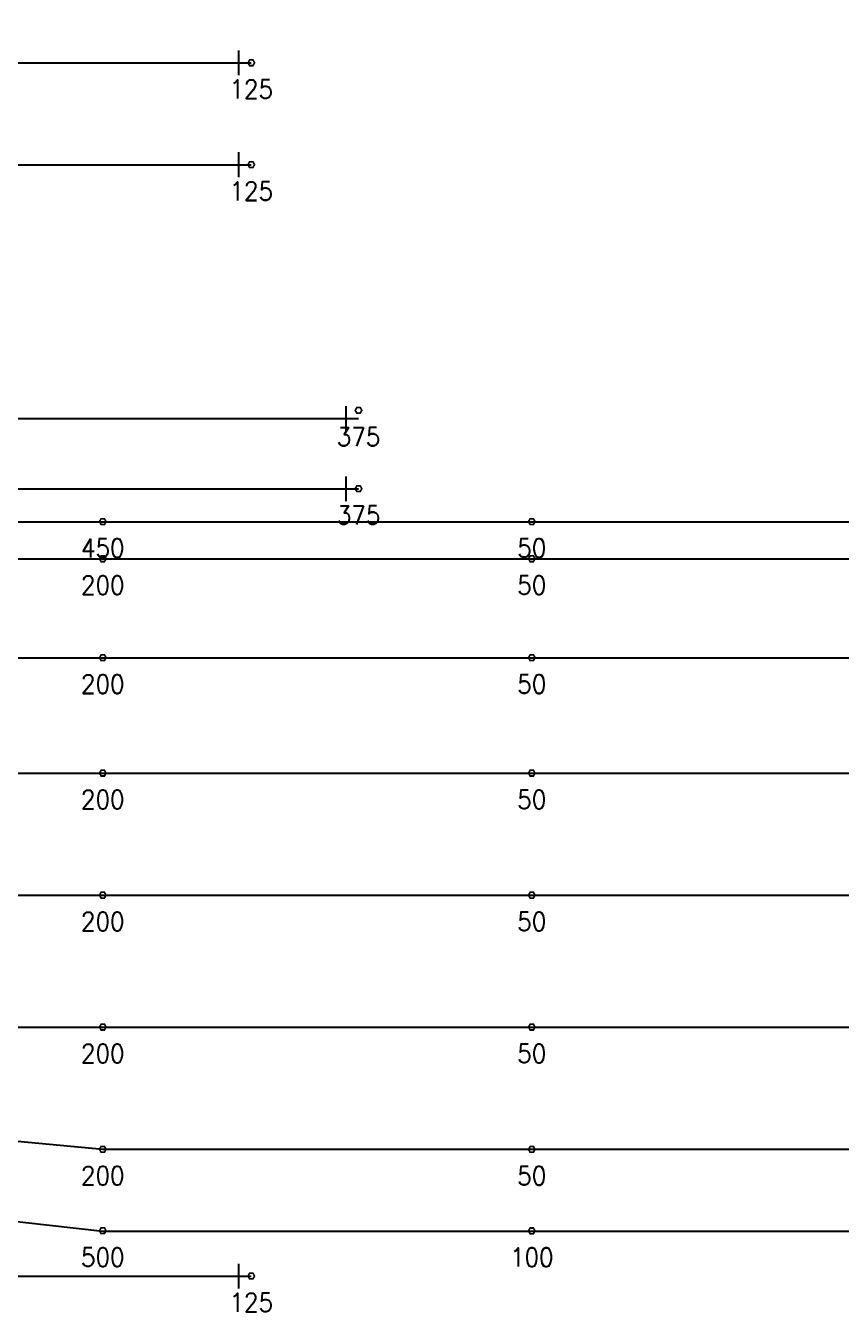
# Model space of a CAD drawing. Header units: millimetres. Extents: x 131629 to 589785, y -24154 to 45581.
# Drawn here: x 391717 to 401601, y 8149 to 23764 of the extents above; entities that cross this region are included whole.
import ezdxf
from ezdxf.enums import TextEntityAlignment as Align

# ---------------------------------------------------------------- set-up
doc = ezdxf.new("R2010")
doc.units = ezdxf.units.MM
doc.layers.get('0').update_dxf_attribs({"lineweight": 20})
doc.layers.get('Defpoints').update_dxf_attribs({"color": 151, "lineweight": 9})
doc.layers.add('ARES_TAG', color=3, linetype='Continuous')
doc.layers.add('NDC_S_TENDON', color=10, linetype='Continuous')
doc.layers.add('Current_plane_Column', color=7, linetype='Continuous', true_color=0x4b00ff)
for name, color, linetype, lineweight in [('NDC_S-TENDON', 6, 'Continuous', 35), ('NDC_S_ANNO', 7, 'Continuous', 20), ('NDC_S_DIM', 1, 'Continuous', 15), ('NDC_S_SYMBOL', 1, 'Continuous', 15)]:
    doc.layers.add(name, color=color, linetype=linetype, lineweight=lineweight)
doc.styles.add('ARES_ROMANS_0.36', font='romans.shx', dxfattribs={"width": 0.36, "bigfont": 'vns.shx'})
doc.styles.add('ARIAL', font='arial.ttf', dxfattribs={"width": 0.7})
doc.styles.get("Standard").update_dxf_attribs({"font": 'arial.ttf'})
doc.dimstyles.new('NDC_dim_150', dxfattribs={"dimscale": 150, "dimtxt": 2.5, "dimasz": 1.5, "dimexe": 1.5, "dimexo": 2.5, "dimgap": 1, "dimtad": 1, "dimdec": 0, "dimzin": 0, "dimdsep": 46, "dimtxsty": 'ARIAL', "dimblk": 'DIMMARK', "dimcen": 0.09, "dimdle": 1.2, "dimclrd": 1, "dimclre": 1, "dimclrt": 3, "dimadec": 0, "dimazin": 0, "dimtfac": 1, "dimtdec": 0, "dimtix": 1, "dimtofl": 0, "dimtmove": 0, "dimatfit": 3, "dimfxl": 4, "dimfxlon": 1, "dimtolj": 1, "dimtzin": 0, "dimarcsym": 0})

# ---------------------------------------------------------------- blocks, each defined once
blk = doc.blocks.new('*U625')
at = {"layer": 'NDC_S_SYMBOL', "color": 3}
blk.add_line((-10269, 0), (-7588, 0), dxfattribs=at)
blk.add_circle((-10719, 0), 450, dxfattribs=at)
at = {"layer": 'NDC_S_TENDON'}
for p, q in [((-5409, 0), (-500, 0)), ((-500, 0), (5123, 0)), ((5123, 0), (6471, 0)), ((6471, 0), (7471, 0)), ((7321, -150), (7321, 150))]:
    blk.add_line(p, q, dxfattribs=at)
blk.add_lwpolyline([(-5929, 0), (-6409, 150), (-6409, -150), (-5929, 0), (-5409, 0)], dxfattribs=at)
at = {"layer": 'ARES_TAG', "style": 'ARES_ROMANS_0.36', "width": 0.36}
blk.add_attdef('S3', text='', height=375, dxfattribs=at).set_placement((-10719, 0), align=Align.MIDDLE_CENTER)
blk = doc.blocks.new('*U642')
at = {"layer": 'NDC_S_TENDON'}
for p, q in [((-500, 0), (5123, 0)), ((5123, 0), (56672, 0))]:
    blk.add_line(p, q, dxfattribs=at)
at = {"layer": 'ARES_TAG', "style": 'ARES_ROMANS_0.36', "width": 0.36}
blk.add_attdef('S3', text='', height=375, dxfattribs=at).set_placement((-10456, 0), align=Align.MIDDLE_CENTER)
blk = doc.blocks.new('*U626')
at = {"layer": 'NDC_S_TENDON'}
for p, q in [((-500, 0), (5123, 0)), ((5123, 0), (56672, 0))]:
    blk.add_line(p, q, dxfattribs=at)
at = {"layer": 'ARES_TAG', "style": 'ARES_ROMANS_0.36', "width": 0.36}
blk.add_attdef('S3', text='', height=375, dxfattribs=at).set_placement((-9538, 0), align=Align.MIDDLE_CENTER)
blk = doc.blocks.new('*U633')
at = {"layer": 'NDC_S_SYMBOL', "color": 3}
blk.add_line((-9088, 0), (-7588, 0), dxfattribs=at)
blk.add_circle((-9538, 0), 450, dxfattribs=at)
at = {"layer": 'NDC_S_TENDON'}
for p, q in [((-5408, 0), (-500, 0)), ((-500, 0), (5123, 0)), ((5123, 0), (6642, 0)), ((6642, 0), (7642, 0)), ((7492, -150), (7492, 150))]:
    blk.add_line(p, q, dxfattribs=at)
blk.add_lwpolyline([(-5928, 0), (-6408, 150), (-6408, -150), (-5928, 0), (-5408, 0)], dxfattribs=at)
at = {"layer": 'ARES_TAG', "style": 'ARES_ROMANS_0.36', "width": 0.36}
blk.add_attdef('S3', text='', height=375, dxfattribs=at).set_placement((-9538, 0), align=Align.MIDDLE_CENTER)
blk = doc.blocks.new('*U623')
at = {"layer": 'NDC_S_TENDON'}
for p, q in [((-500, 0), (5123, 0)), ((5123, 0), (56672, 0))]:
    blk.add_line(p, q, dxfattribs=at)
at = {"layer": 'ARES_TAG', "style": 'ARES_ROMANS_0.36', "width": 0.36}
blk.add_attdef('S3', text='', height=375, dxfattribs=at).set_placement((-10719, 0), align=Align.MIDDLE_CENTER)
blk = doc.blocks.new('*U621')
at = {"layer": 'NDC_S_TENDON'}
for p, q in [((-27706, -1264), (-16450, 0)), ((-16450, 0), (25150, 0))]:
    blk.add_line(p, q, dxfattribs=at)
at = {"layer": 'ARES_TAG', "style": 'ARES_ROMANS_0.36', "width": 0.36}
blk.add_attdef('S3', text='', height=375, rotation=6.4084, dxfattribs=at).set_placement((-31810, -1725), align=Align.MIDDLE_CENTER)
blk = doc.blocks.new('*U622')
at = {"layer": 'NDC_S_TENDON'}
for p, q in [((-27725, -1079), (-16450, 0)), ((-16450, 0), (25150, 0))]:
    blk.add_line(p, q, dxfattribs=at)
at = {"layer": 'ARES_TAG', "style": 'ARES_ROMANS_0.36', "width": 0.36}
blk.add_attdef('S3', text='', height=375, rotation=5.4684, dxfattribs=at).set_placement((-31836, -1473), align=Align.MIDDLE_CENTER)
blk = doc.blocks.new('*U640')
at = {"layer": 'NDC_S_SYMBOL', "color": 3}
blk.add_line((-9088, 0), (-7588, 0), dxfattribs=at)
blk.add_circle((-9538, 0), 450, dxfattribs=at)
at = {"layer": 'NDC_S_TENDON'}
for p, q in [((-5409, 0), (-500, 0)), ((-500, 0), (5123, 0)), ((5123, 0), (7942, 0)), ((7942, 0), (8942, 0)), ((8792, -150), (8792, 150))]:
    blk.add_line(p, q, dxfattribs=at)
blk.add_lwpolyline([(-5929, 0), (-6409, 150), (-6409, -150), (-5929, 0), (-5409, 0)], dxfattribs=at)
at = {"layer": 'ARES_TAG', "style": 'ARES_ROMANS_0.36', "width": 0.36}
blk.add_attdef('S3', text='', height=375, dxfattribs=at).set_placement((-9538, 0), align=Align.MIDDLE_CENTER)
blk = doc.blocks.new('TDX')
at = {"layer": 'NDC_S-TENDON', "linetype": 'Continuous'}
for points, elevation in [([(11890, 13815, 20, 20, 0), (11870, 13850, 20, 20, 0), (11830, 13850, 20, 20, 0), (11810, 13815, 20, 20, 0), (11830, 13780, 20, 20, 0), (11870, 13780, 20, 20, 0)], 2875), ([(11890, 13815, 20, 20, 0), (11870, 13850, 20, 20, 0), (11830, 13850, 20, 20, 0), (11810, 13815, 20, 20, 0), (11830, 13780, 20, 20, 0), (11870, 13780, 20, 20, 0)], 2875), ([(11890, 13814, 20, 20, 0), (11870, 13849, 20, 20, 0), (11830, 13849, 20, 20, 0), (11810, 13814, 20, 20, 0), (11830, 13779, 20, 20, 0), (11870, 13779, 20, 20, 0)], 2300), ([(11890, 13814, 20, 20, 0), (11870, 13849, 20, 20, 0), (11830, 13849, 20, 20, 0), (11810, 13814, 20, 20, 0), (11830, 13779, 20, 20, 0), (11870, 13779, 20, 20, 0)], 2300), ([(11890, 12580, 20, 20, 0), (11870, 12615, 20, 20, 0), (11830, 12615, 20, 20, 0), (11810, 12580, 20, 20, 0), (11830, 12545, 20, 20, 0), (11870, 12545, 20, 20, 0)], 2875), ([(11890, 12580, 20, 20, 0), (11870, 12615, 20, 20, 0), (11830, 12615, 20, 20, 0), (11810, 12580, 20, 20, 0), (11830, 12545, 20, 20, 0), (11870, 12545, 20, 20, 0)], 2875), ([(11890, 12579, 20, 20, 0), (11870, 12614, 20, 20, 0), (11830, 12614, 20, 20, 0), (11810, 12579, 20, 20, 0), (11830, 12544, 20, 20, 0), (11870, 12544, 20, 20, 0)], 2300), ([(11890, 12579, 20, 20, 0), (11870, 12614, 20, 20, 0), (11830, 12614, 20, 20, 0), (11810, 12579, 20, 20, 0), (11830, 12544, 20, 20, 0), (11870, 12544, 20, 20, 0)], 2300), ([(13190, 9600, 20, 20, 0), (13170, 9635, 20, 20, 0), (13130, 9635, 20, 20, 0), (13110, 9600, 20, 20, 0), (13130, 9565, 20, 20, 0), (13170, 9565, 20, 20, 0)], 2875), ([(13190, 9600, 20, 20, 0), (13170, 9635, 20, 20, 0), (13130, 9635, 20, 20, 0), (13110, 9600, 20, 20, 0), (13130, 9565, 20, 20, 0), (13170, 9565, 20, 20, 0)], 2875), ([(13190, 9599, 20, 20, 0), (13170, 9634, 20, 20, 0), (13130, 9634, 20, 20, 0), (13110, 9599, 20, 20, 0), (13130, 9564, 20, 20, 0), (13170, 9564, 20, 20, 0)], 2300), ([(13190, 9599, 20, 20, 0), (13170, 9634, 20, 20, 0), (13130, 9634, 20, 20, 0), (13110, 9599, 20, 20, 0), (13130, 9564, 20, 20, 0), (13170, 9564, 20, 20, 0)], 2300), ([(13190, 8650, 20, 20, 0), (13170, 8685, 20, 20, 0), (13130, 8685, 20, 20, 0), (13110, 8650, 20, 20, 0), (13130, 8615, 20, 20, 0), (13170, 8615, 20, 20, 0)], 2875), ([(13190, 8650, 20, 20, 0), (13170, 8685, 20, 20, 0), (13130, 8685, 20, 20, 0), (13110, 8650, 20, 20, 0), (13130, 8615, 20, 20, 0), (13170, 8615, 20, 20, 0)], 2875), ([(13190, 8649, 20, 20, 0), (13170, 8684, 20, 20, 0), (13130, 8684, 20, 20, 0), (13110, 8649, 20, 20, 0), (13130, 8614, 20, 20, 0), (13170, 8614, 20, 20, 0)], 2300), ([(13190, 8649, 20, 20, 0), (13170, 8684, 20, 20, 0), (13130, 8684, 20, 20, 0), (13110, 8649, 20, 20, 0), (13130, 8614, 20, 20, 0), (13170, 8614, 20, 20, 0)], 2300), ([(10090, 8250, 20, 20, 0), (10070, 8285, 20, 20, 0), (10030, 8285, 20, 20, 0), (10010, 8250, 20, 20, 0), (10030, 8215, 20, 20, 0), (10070, 8215, 20, 20, 0)], 2950), ([(10090, 8250, 20, 20, 0), (10070, 8285, 20, 20, 0), (10030, 8285, 20, 20, 0), (10010, 8250, 20, 20, 0), (10030, 8215, 20, 20, 0), (10070, 8215, 20, 20, 0)], 2950), ([(10090, 8250, 20, 20, 0), (10070, 8285, 20, 20, 0), (10030, 8285, 20, 20, 0), (10010, 8250, 20, 20, 0), (10030, 8215, 20, 20, 0), (10070, 8215, 20, 20, 0)], 2950), ([(10090, 8250, 20, 20, 0), (10070, 8285, 20, 20, 0), (10030, 8285, 20, 20, 0), (10010, 8250, 20, 20, 0), (10030, 8215, 20, 20, 0), (10070, 8215, 20, 20, 0)], 2950), ([(10090, 8249, 20, 20, 0), (10070, 8284, 20, 20, 0), (10030, 8284, 20, 20, 0), (10010, 8249, 20, 20, 0), (10030, 8214, 20, 20, 0), (10070, 8214, 20, 20, 0)], 2375), ([(10090, 8249, 20, 20, 0), (10070, 8284, 20, 20, 0), (10030, 8284, 20, 20, 0), (10010, 8249, 20, 20, 0), (10030, 8214, 20, 20, 0), (10070, 8214, 20, 20, 0)], 2375), ([(10090, 8249, 20, 20, 0), (10070, 8284, 20, 20, 0), (10030, 8284, 20, 20, 0), (10010, 8249, 20, 20, 0), (10030, 8214, 20, 20, 0), (10070, 8214, 20, 20, 0)], 2375), ([(10090, 8249, 20, 20, 0), (10070, 8284, 20, 20, 0), (10030, 8284, 20, 20, 0), (10010, 8249, 20, 20, 0), (10030, 8214, 20, 20, 0), (10070, 8214, 20, 20, 0)], 2375), ([(15290, 8250, 20, 20, 0), (15270, 8285, 20, 20, 0), (15230, 8285, 20, 20, 0), (15210, 8250, 20, 20, 0), (15230, 8215, 20, 20, 0), (15270, 8215, 20, 20, 0)], 2550), ([(15290, 8250, 20, 20, 0), (15270, 8285, 20, 20, 0), (15230, 8285, 20, 20, 0), (15210, 8250, 20, 20, 0), (15230, 8215, 20, 20, 0), (15270, 8215, 20, 20, 0)], 2550), ([(15290, 8249, 20, 20, 0), (15270, 8284, 20, 20, 0), (15230, 8284, 20, 20, 0), (15210, 8249, 20, 20, 0), (15230, 8214, 20, 20, 0), (15270, 8214, 20, 20, 0)], 1975), ([(15290, 8249, 20, 20, 0), (15270, 8284, 20, 20, 0), (15230, 8284, 20, 20, 0), (15210, 8249, 20, 20, 0), (15230, 8214, 20, 20, 0), (15270, 8214, 20, 20, 0)], 1975), ([(10090, 7800, 20, 20, 0), (10070, 7834, 20, 20, 0), (10030, 7834, 20, 20, 0), (10010, 7800, 20, 20, 0), (10030, 7765, 20, 20, 0), (10070, 7765, 20, 20, 0)], 2950), ([(10090, 7800, 20, 20, 0), (10070, 7834, 20, 20, 0), (10030, 7834, 20, 20, 0), (10010, 7800, 20, 20, 0), (10030, 7765, 20, 20, 0), (10070, 7765, 20, 20, 0)], 2950), ([(10090, 7800, 20, 20, 0), (10070, 7834, 20, 20, 0), (10030, 7834, 20, 20, 0), (10010, 7800, 20, 20, 0), (10030, 7765, 20, 20, 0), (10070, 7765, 20, 20, 0)], 2950), ([(10090, 7800, 20, 20, 0), (10070, 7834, 20, 20, 0), (10030, 7834, 20, 20, 0), (10010, 7800, 20, 20, 0), (10030, 7765, 20, 20, 0), (10070, 7765, 20, 20, 0)], 2950), ([(10090, 7799, 20, 20, 0), (10070, 7833, 20, 20, 0), (10030, 7833, 20, 20, 0), (10010, 7799, 20, 20, 0), (10030, 7764, 20, 20, 0), (10070, 7764, 20, 20, 0)], 2375), ([(10090, 7799, 20, 20, 0), (10070, 7833, 20, 20, 0), (10030, 7833, 20, 20, 0), (10010, 7799, 20, 20, 0), (10030, 7764, 20, 20, 0), (10070, 7764, 20, 20, 0)], 2375), ([(10090, 7799, 20, 20, 0), (10070, 7833, 20, 20, 0), (10030, 7833, 20, 20, 0), (10010, 7799, 20, 20, 0), (10030, 7764, 20, 20, 0), (10070, 7764, 20, 20, 0)], 2375), ([(10090, 7799, 20, 20, 0), (10070, 7833, 20, 20, 0), (10030, 7833, 20, 20, 0), (10010, 7799, 20, 20, 0), (10030, 7764, 20, 20, 0), (10070, 7764, 20, 20, 0)], 2375), ([(15290, 7800, 20, 20, 0), (15270, 7834, 20, 20, 0), (15230, 7834, 20, 20, 0), (15210, 7800, 20, 20, 0), (15230, 7765, 20, 20, 0), (15270, 7765, 20, 20, 0)], 2800), ([(15290, 7800, 20, 20, 0), (15270, 7834, 20, 20, 0), (15230, 7834, 20, 20, 0), (15210, 7800, 20, 20, 0), (15230, 7765, 20, 20, 0), (15270, 7765, 20, 20, 0)], 2800), ([(15290, 7799, 20, 20, 0), (15270, 7833, 20, 20, 0), (15230, 7833, 20, 20, 0), (15210, 7799, 20, 20, 0), (15230, 7764, 20, 20, 0), (15270, 7764, 20, 20, 0)], 2225), ([(15290, 7799, 20, 20, 0), (15270, 7833, 20, 20, 0), (15230, 7833, 20, 20, 0), (15210, 7799, 20, 20, 0), (15230, 7764, 20, 20, 0), (15270, 7764, 20, 20, 0)], 2225), ([(10090, 6600, 20, 20, 0), (10070, 6635, 20, 20, 0), (10030, 6635, 20, 20, 0), (10010, 6600, 20, 20, 0), (10030, 6565, 20, 20, 0), (10070, 6565, 20, 20, 0)], 2950), ([(10090, 6600, 20, 20, 0), (10070, 6635, 20, 20, 0), (10030, 6635, 20, 20, 0), (10010, 6600, 20, 20, 0), (10030, 6565, 20, 20, 0), (10070, 6565, 20, 20, 0)], 2950), ([(10090, 6600, 20, 20, 0), (10070, 6635, 20, 20, 0), (10030, 6635, 20, 20, 0), (10010, 6600, 20, 20, 0), (10030, 6565, 20, 20, 0), (10070, 6565, 20, 20, 0)], 2950), ([(10090, 6600, 20, 20, 0), (10070, 6635, 20, 20, 0), (10030, 6635, 20, 20, 0), (10010, 6600, 20, 20, 0), (10030, 6565, 20, 20, 0), (10070, 6565, 20, 20, 0)], 2950), ([(10090, 6599, 20, 20, 0), (10070, 6634, 20, 20, 0), (10030, 6634, 20, 20, 0), (10010, 6599, 20, 20, 0), (10030, 6564, 20, 20, 0), (10070, 6564, 20, 20, 0)], 2375), ([(10090, 6599, 20, 20, 0), (10070, 6634, 20, 20, 0), (10030, 6634, 20, 20, 0), (10010, 6599, 20, 20, 0), (10030, 6564, 20, 20, 0), (10070, 6564, 20, 20, 0)], 2375), ([(10090, 6599, 20, 20, 0), (10070, 6634, 20, 20, 0), (10030, 6634, 20, 20, 0), (10010, 6599, 20, 20, 0), (10030, 6564, 20, 20, 0), (10070, 6564, 20, 20, 0)], 2375), ([(10090, 6599, 20, 20, 0), (10070, 6634, 20, 20, 0), (10030, 6634, 20, 20, 0), (10010, 6599, 20, 20, 0), (10030, 6564, 20, 20, 0), (10070, 6564, 20, 20, 0)], 2375), ([(15290, 6600, 20, 20, 0), (15270, 6635, 20, 20, 0), (15230, 6635, 20, 20, 0), (15210, 6600, 20, 20, 0), (15230, 6565, 20, 20, 0), (15270, 6565, 20, 20, 0)], 2800), ([(15290, 6600, 20, 20, 0), (15270, 6635, 20, 20, 0), (15230, 6635, 20, 20, 0), (15210, 6600, 20, 20, 0), (15230, 6565, 20, 20, 0), (15270, 6565, 20, 20, 0)], 2800), ([(15290, 6599, 20, 20, 0), (15270, 6634, 20, 20, 0), (15230, 6634, 20, 20, 0), (15210, 6599, 20, 20, 0), (15230, 6564, 20, 20, 0), (15270, 6564, 20, 20, 0)], 2225), ([(15290, 6599, 20, 20, 0), (15270, 6634, 20, 20, 0), (15230, 6634, 20, 20, 0), (15210, 6599, 20, 20, 0), (15230, 6564, 20, 20, 0), (15270, 6564, 20, 20, 0)], 2225), ([(10090, 5200, 20, 20, 0), (10070, 5235, 20, 20, 0), (10030, 5235, 20, 20, 0), (10010, 5200, 20, 20, 0), (10030, 5165, 20, 20, 0), (10070, 5165, 20, 20, 0)], 2950), ([(10090, 5200, 20, 20, 0), (10070, 5235, 20, 20, 0), (10030, 5235, 20, 20, 0), (10010, 5200, 20, 20, 0), (10030, 5165, 20, 20, 0), (10070, 5165, 20, 20, 0)], 2950), ([(10090, 5200, 20, 20, 0), (10070, 5235, 20, 20, 0), (10030, 5235, 20, 20, 0), (10010, 5200, 20, 20, 0), (10030, 5165, 20, 20, 0), (10070, 5165, 20, 20, 0)], 2950), ([(10090, 5200, 20, 20, 0), (10070, 5235, 20, 20, 0), (10030, 5235, 20, 20, 0), (10010, 5200, 20, 20, 0), (10030, 5165, 20, 20, 0), (10070, 5165, 20, 20, 0)], 2950), ([(10090, 5199, 20, 20, 0), (10070, 5234, 20, 20, 0), (10030, 5234, 20, 20, 0), (10010, 5199, 20, 20, 0), (10030, 5164, 20, 20, 0), (10070, 5164, 20, 20, 0)], 2375), ([(10090, 5199, 20, 20, 0), (10070, 5234, 20, 20, 0), (10030, 5234, 20, 20, 0), (10010, 5199, 20, 20, 0), (10030, 5164, 20, 20, 0), (10070, 5164, 20, 20, 0)], 2375), ([(10090, 5199, 20, 20, 0), (10070, 5234, 20, 20, 0), (10030, 5234, 20, 20, 0), (10010, 5199, 20, 20, 0), (10030, 5164, 20, 20, 0), (10070, 5164, 20, 20, 0)], 2375), ([(10090, 5199, 20, 20, 0), (10070, 5234, 20, 20, 0), (10030, 5234, 20, 20, 0), (10010, 5199, 20, 20, 0), (10030, 5164, 20, 20, 0), (10070, 5164, 20, 20, 0)], 2375), ([(15290, 5200, 20, 20, 0), (15270, 5235, 20, 20, 0), (15230, 5235, 20, 20, 0), (15210, 5200, 20, 20, 0), (15230, 5165, 20, 20, 0), (15270, 5165, 20, 20, 0)], 2800), ([(15290, 5200, 20, 20, 0), (15270, 5235, 20, 20, 0), (15230, 5235, 20, 20, 0), (15210, 5200, 20, 20, 0), (15230, 5165, 20, 20, 0), (15270, 5165, 20, 20, 0)], 2800), ([(15290, 5199, 20, 20, 0), (15270, 5234, 20, 20, 0), (15230, 5234, 20, 20, 0), (15210, 5199, 20, 20, 0), (15230, 5164, 20, 20, 0), (15270, 5164, 20, 20, 0)], 2225), ([(15290, 5199, 20, 20, 0), (15270, 5234, 20, 20, 0), (15230, 5234, 20, 20, 0), (15210, 5199, 20, 20, 0), (15230, 5164, 20, 20, 0), (15270, 5164, 20, 20, 0)], 2225), ([(10090, 3720, 20, 20, 0), (10070, 3755, 20, 20, 0), (10030, 3755, 20, 20, 0), (10010, 3720, 20, 20, 0), (10030, 3685, 20, 20, 0), (10070, 3685, 20, 20, 0)], 2950), ([(10090, 3720, 20, 20, 0), (10070, 3755, 20, 20, 0), (10030, 3755, 20, 20, 0), (10010, 3720, 20, 20, 0), (10030, 3685, 20, 20, 0), (10070, 3685, 20, 20, 0)], 2950), ([(10090, 3720, 20, 20, 0), (10070, 3755, 20, 20, 0), (10030, 3755, 20, 20, 0), (10010, 3720, 20, 20, 0), (10030, 3685, 20, 20, 0), (10070, 3685, 20, 20, 0)], 2950), ([(10090, 3720, 20, 20, 0), (10070, 3755, 20, 20, 0), (10030, 3755, 20, 20, 0), (10010, 3720, 20, 20, 0), (10030, 3685, 20, 20, 0), (10070, 3685, 20, 20, 0)], 2950), ([(10090, 3719, 20, 20, 0), (10070, 3754, 20, 20, 0), (10030, 3754, 20, 20, 0), (10010, 3719, 20, 20, 0), (10030, 3684, 20, 20, 0), (10070, 3684, 20, 20, 0)], 2375), ([(10090, 3719, 20, 20, 0), (10070, 3754, 20, 20, 0), (10030, 3754, 20, 20, 0), (10010, 3719, 20, 20, 0), (10030, 3684, 20, 20, 0), (10070, 3684, 20, 20, 0)], 2375), ([(10090, 3719, 20, 20, 0), (10070, 3754, 20, 20, 0), (10030, 3754, 20, 20, 0), (10010, 3719, 20, 20, 0), (10030, 3684, 20, 20, 0), (10070, 3684, 20, 20, 0)], 2375), ([(10090, 3719, 20, 20, 0), (10070, 3754, 20, 20, 0), (10030, 3754, 20, 20, 0), (10010, 3719, 20, 20, 0), (10030, 3684, 20, 20, 0), (10070, 3684, 20, 20, 0)], 2375), ([(15290, 3720, 20, 20, 0), (15270, 3755, 20, 20, 0), (15230, 3755, 20, 20, 0), (15210, 3720, 20, 20, 0), (15230, 3685, 20, 20, 0), (15270, 3685, 20, 20, 0)], 2800), ([(15290, 3720, 20, 20, 0), (15270, 3755, 20, 20, 0), (15230, 3755, 20, 20, 0), (15210, 3720, 20, 20, 0), (15230, 3685, 20, 20, 0), (15270, 3685, 20, 20, 0)], 2800), ([(15290, 3719, 20, 20, 0), (15270, 3754, 20, 20, 0), (15230, 3754, 20, 20, 0), (15210, 3719, 20, 20, 0), (15230, 3684, 20, 20, 0), (15270, 3684, 20, 20, 0)], 2225), ([(15290, 3719, 20, 20, 0), (15270, 3754, 20, 20, 0), (15230, 3754, 20, 20, 0), (15210, 3719, 20, 20, 0), (15230, 3684, 20, 20, 0), (15270, 3684, 20, 20, 0)], 2225), ([(10090, 2120, 20, 20, 0), (10070, 2155, 20, 20, 0), (10030, 2155, 20, 20, 0), (10010, 2120, 20, 20, 0), (10030, 2085, 20, 20, 0), (10070, 2085, 20, 20, 0)], 2950), ([(10090, 2120, 20, 20, 0), (10070, 2155, 20, 20, 0), (10030, 2155, 20, 20, 0), (10010, 2120, 20, 20, 0), (10030, 2085, 20, 20, 0), (10070, 2085, 20, 20, 0)], 2950), ([(10090, 2120, 20, 20, 0), (10070, 2155, 20, 20, 0), (10030, 2155, 20, 20, 0), (10010, 2120, 20, 20, 0), (10030, 2085, 20, 20, 0), (10070, 2085, 20, 20, 0)], 2950), ([(10090, 2120, 20, 20, 0), (10070, 2155, 20, 20, 0), (10030, 2155, 20, 20, 0), (10010, 2120, 20, 20, 0), (10030, 2085, 20, 20, 0), (10070, 2085, 20, 20, 0)], 2950), ([(10090, 2119, 20, 20, 0), (10070, 2154, 20, 20, 0), (10030, 2154, 20, 20, 0), (10010, 2119, 20, 20, 0), (10030, 2084, 20, 20, 0), (10070, 2084, 20, 20, 0)], 2375), ([(10090, 2119, 20, 20, 0), (10070, 2154, 20, 20, 0), (10030, 2154, 20, 20, 0), (10010, 2119, 20, 20, 0), (10030, 2084, 20, 20, 0), (10070, 2084, 20, 20, 0)], 2375), ([(10090, 2119, 20, 20, 0), (10070, 2154, 20, 20, 0), (10030, 2154, 20, 20, 0), (10010, 2119, 20, 20, 0), (10030, 2084, 20, 20, 0), (10070, 2084, 20, 20, 0)], 2375), ([(10090, 2119, 20, 20, 0), (10070, 2154, 20, 20, 0), (10030, 2154, 20, 20, 0), (10010, 2119, 20, 20, 0), (10030, 2084, 20, 20, 0), (10070, 2084, 20, 20, 0)], 2375), ([(15290, 2120, 20, 20, 0), (15270, 2155, 20, 20, 0), (15230, 2155, 20, 20, 0), (15210, 2120, 20, 20, 0), (15230, 2085, 20, 20, 0), (15270, 2085, 20, 20, 0)], 2800), ([(15290, 2120, 20, 20, 0), (15270, 2155, 20, 20, 0), (15230, 2155, 20, 20, 0), (15210, 2120, 20, 20, 0), (15230, 2085, 20, 20, 0), (15270, 2085, 20, 20, 0)], 2800), ([(15290, 2119, 20, 20, 0), (15270, 2154, 20, 20, 0), (15230, 2154, 20, 20, 0), (15210, 2119, 20, 20, 0), (15230, 2084, 20, 20, 0), (15270, 2084, 20, 20, 0)], 2225), ([(15290, 2119, 20, 20, 0), (15270, 2154, 20, 20, 0), (15230, 2154, 20, 20, 0), (15210, 2119, 20, 20, 0), (15230, 2084, 20, 20, 0), (15270, 2084, 20, 20, 0)], 2225), ([(10090, 638, 20, 20, 0), (10070, 673, 20, 20, 0), (10030, 673, 20, 20, 0), (10010, 638, 20, 20, 0), (10030, 603, 20, 20, 0), (10070, 603, 20, 20, 0)], 2950), ([(10090, 638, 20, 20, 0), (10070, 673, 20, 20, 0), (10030, 673, 20, 20, 0), (10010, 638, 20, 20, 0), (10030, 603, 20, 20, 0), (10070, 603, 20, 20, 0)], 2950), ([(10090, 638, 20, 20, 0), (10070, 673, 20, 20, 0), (10030, 673, 20, 20, 0), (10010, 638, 20, 20, 0), (10030, 603, 20, 20, 0), (10070, 603, 20, 20, 0)], 2950), ([(10090, 638, 20, 20, 0), (10070, 673, 20, 20, 0), (10030, 673, 20, 20, 0), (10010, 638, 20, 20, 0), (10030, 603, 20, 20, 0), (10070, 603, 20, 20, 0)], 2950), ([(10090, 637, 20, 20, 0), (10070, 672, 20, 20, 0), (10030, 672, 20, 20, 0), (10010, 637, 20, 20, 0), (10030, 602, 20, 20, 0), (10070, 602, 20, 20, 0)], 2375), ([(10090, 637, 20, 20, 0), (10070, 672, 20, 20, 0), (10030, 672, 20, 20, 0), (10010, 637, 20, 20, 0), (10030, 602, 20, 20, 0), (10070, 602, 20, 20, 0)], 2375), ([(10090, 637, 20, 20, 0), (10070, 672, 20, 20, 0), (10030, 672, 20, 20, 0), (10010, 637, 20, 20, 0), (10030, 602, 20, 20, 0), (10070, 602, 20, 20, 0)], 2375), ([(10090, 637, 20, 20, 0), (10070, 672, 20, 20, 0), (10030, 672, 20, 20, 0), (10010, 637, 20, 20, 0), (10030, 602, 20, 20, 0), (10070, 602, 20, 20, 0)], 2375), ([(15290, 637, 20, 20, 0), (15270, 671, 20, 20, 0), (15230, 671, 20, 20, 0), (15210, 637, 20, 20, 0), (15230, 602, 20, 20, 0), (15270, 602, 20, 20, 0)], 2800), ([(15290, 637, 20, 20, 0), (15270, 671, 20, 20, 0), (15230, 671, 20, 20, 0), (15210, 637, 20, 20, 0), (15230, 602, 20, 20, 0), (15270, 602, 20, 20, 0)], 2800), ([(15290, 635, 20, 20, 0), (15270, 670, 20, 20, 0), (15230, 670, 20, 20, 0), (15210, 635, 20, 20, 0), (15230, 601, 20, 20, 0), (15270, 601, 20, 20, 0)], 2225), ([(15290, 635, 20, 20, 0), (15270, 670, 20, 20, 0), (15230, 670, 20, 20, 0), (15210, 635, 20, 20, 0), (15230, 601, 20, 20, 0), (15270, 601, 20, 20, 0)], 2225), ([(10090, -350, 20, 20, 0), (10070, -315, 20, 20, 0), (10030, -315, 20, 20, 0), (10010, -350, 20, 20, 0), (10030, -385, 20, 20, 0), (10070, -385, 20, 20, 0)], 2900), ([(10090, -350, 20, 20, 0), (10070, -315, 20, 20, 0), (10030, -315, 20, 20, 0), (10010, -350, 20, 20, 0), (10030, -385, 20, 20, 0), (10070, -385, 20, 20, 0)], 2900), ([(10090, -350, 20, 20, 0), (10070, -315, 20, 20, 0), (10030, -315, 20, 20, 0), (10010, -350, 20, 20, 0), (10030, -385, 20, 20, 0), (10070, -385, 20, 20, 0)], 2900), ([(10090, -350, 20, 20, 0), (10070, -315, 20, 20, 0), (10030, -315, 20, 20, 0), (10010, -350, 20, 20, 0), (10030, -385, 20, 20, 0), (10070, -385, 20, 20, 0)], 2900), ([(10090, -351, 20, 20, 0), (10070, -316, 20, 20, 0), (10030, -316, 20, 20, 0), (10010, -351, 20, 20, 0), (10030, -386, 20, 20, 0), (10070, -386, 20, 20, 0)], 2325), ([(10090, -351, 20, 20, 0), (10070, -316, 20, 20, 0), (10030, -316, 20, 20, 0), (10010, -351, 20, 20, 0), (10030, -386, 20, 20, 0), (10070, -386, 20, 20, 0)], 2325), ([(10090, -351, 20, 20, 0), (10070, -316, 20, 20, 0), (10030, -316, 20, 20, 0), (10010, -351, 20, 20, 0), (10030, -386, 20, 20, 0), (10070, -386, 20, 20, 0)], 2325), ([(10090, -351, 20, 20, 0), (10070, -316, 20, 20, 0), (10030, -316, 20, 20, 0), (10010, -351, 20, 20, 0), (10030, -386, 20, 20, 0), (10070, -386, 20, 20, 0)], 2325), ([(15290, -351, 20, 20, 0), (15270, -317, 20, 20, 0), (15230, -317, 20, 20, 0), (15210, -351, 20, 20, 0), (15230, -386, 20, 20, 0), (15270, -386, 20, 20, 0)], 2500), ([(15290, -351, 20, 20, 0), (15270, -317, 20, 20, 0), (15230, -317, 20, 20, 0), (15210, -351, 20, 20, 0), (15230, -386, 20, 20, 0), (15270, -386, 20, 20, 0)], 2500), ([(15290, -353, 20, 20, 0), (15270, -318, 20, 20, 0), (15230, -318, 20, 20, 0), (15210, -353, 20, 20, 0), (15230, -387, 20, 20, 0), (15270, -387, 20, 20, 0)], 1925), ([(15290, -353, 20, 20, 0), (15270, -318, 20, 20, 0), (15230, -318, 20, 20, 0), (15210, -353, 20, 20, 0), (15230, -387, 20, 20, 0), (15270, -387, 20, 20, 0)], 1925), ([(11890, -900, 20, 20, 0), (11870, -865, 20, 20, 0), (11830, -865, 20, 20, 0), (11810, -900, 20, 20, 0), (11830, -935, 20, 20, 0), (11870, -935, 20, 20, 0)], 17), ([(11890, -900, 20, 20, 0), (11870, -865, 20, 20, 0), (11830, -865, 20, 20, 0), (11810, -900, 20, 20, 0), (11830, -935, 20, 20, 0), (11870, -935, 20, 20, 0)], 17)]:
    blk.add_lwpolyline(points, format="xyseb", close=True, dxfattribs=dict(at, elevation=elevation))
ref = blk.add_blockref('*U633', (4208, 13814, -483))
ref.add_attrib('S3', 'S2-14', dxfattribs={"layer": 'ARES_TAG', "height": 375, "style": 'ARES_ROMANS_0.36', "width": 0.36}).set_placement((-5330, 13814, -483), align=Align.MIDDLE_CENTER)
ref = blk.add_blockref('*U633', (4208, 12579, -483))
ref.add_attrib('S3', 'S2-13', dxfattribs={"layer": 'ARES_TAG', "height": 375, "style": 'ARES_ROMANS_0.36', "width": 0.36}).set_placement((-5330, 12579, -483), align=Align.MIDDLE_CENTER)
ref = blk.add_blockref('*U640', (4209, 9499, -575))
ref.add_attrib('S3', 'S5-09', dxfattribs={"layer": 'ARES_TAG', "height": 375, "style": 'ARES_ROMANS_0.36', "width": 0.36}).set_placement((-5330, 9499, -575), align=Align.MIDDLE_CENTER)
ref = blk.add_blockref('*U640', (4209, 8649, -575))
ref.add_attrib('S3', 'S5-10', dxfattribs={"layer": 'ARES_TAG', "height": 375, "style": 'ARES_ROMANS_0.36', "width": 0.36}).set_placement((-5330, 8649, -575), align=Align.MIDDLE_CENTER)
for name, p in [('*U642', (4226, 8249, 2098)), ('*U626', (4209, 7799, 2228)), ('*U626', (4209, 6599, 2228)), ('*U626', (4209, 5199, 2228)), ('*U626', (4209, 3719, 2228)), ('*U623', (4209, 2119, 2228))]:
    blk.add_blockref(name, p)
at = {"xscale": -1, "rotation": 180}
for name, p in [('*U622', (26500, 637, 2124)), ('*U621', (26500, -354, 1933))]:
    blk.add_blockref(name, p, dxfattribs=at)
ref = blk.add_blockref('*U625', (4379, -901, 2245))
ref.add_attrib('S3', 'S2-02', dxfattribs={"layer": 'ARES_TAG', "height": 375, "style": 'ARES_ROMANS_0.36', "width": 0.36}).set_placement((-6340, -901, 2245), align=Align.MIDDLE_CENTER)
at = {"layer": 'NDC_S_ANNO', "linetype": 'Continuous', "char_height": 225, "attachment_point": 5, "line_spacing_factor": 0.75}
for s, insert in [('\\FSTANDARD.shx;125', (11850, 13495, 2875)), ('\\FSTANDARD.shx;125', (11850, 13494, 2300)), ('\\FSTANDARD.shx;125', (11850, 12260, 2875)), ('\\FSTANDARD.shx;125', (11850, 12259, 2300)), ('\\FSTANDARD.shx;375', (13150, 9280, 2875)), ('\\FSTANDARD.shx;375', (13150, 9279, 2300)), ('\\FSTANDARD.shx;375', (13150, 8330, 2875)), ('\\FSTANDARD.shx;375', (13150, 8329, 2300)), ('\\FSTANDARD.shx;450', (10050, 7930, 2950)), ('\\FSTANDARD.shx;450', (10050, 7929, 2375)), ('\\FSTANDARD.shx;50', (15250, 7930, 2550)), ('\\FSTANDARD.shx;50', (15250, 7929, 1975)), ('\\FSTANDARD.shx;200', (10050, 7480, 2950)), ('\\FSTANDARD.shx;200', (10050, 7479, 2375)), ('\\FSTANDARD.shx;50', (15250, 7480, 2800)), ('\\FSTANDARD.shx;50', (15250, 7479, 2225)), ('\\FSTANDARD.shx;200', (10050, 6280, 2950)), ('\\FSTANDARD.shx;200', (10050, 6279, 2375)), ('\\FSTANDARD.shx;50', (15250, 6280, 2800)), ('\\FSTANDARD.shx;50', (15250, 6279, 2225)), ('\\FSTANDARD.shx;200', (10050, 4880, 2950)), ('\\FSTANDARD.shx;200', (10050, 4879, 2375)), ('\\FSTANDARD.shx;50', (15250, 4880, 2800)), ('\\FSTANDARD.shx;50', (15250, 4879, 2225)), ('\\FSTANDARD.shx;200', (10050, 3400, 2950)), ('\\FSTANDARD.shx;200', (10050, 3399, 2375)), ('\\FSTANDARD.shx;50', (15250, 3400, 2800)), ('\\FSTANDARD.shx;50', (15250, 3399, 2225)), ('\\FSTANDARD.shx;200', (10050, 1800, 2950)), ('\\FSTANDARD.shx;200', (10050, 1799, 2375)), ('\\FSTANDARD.shx;50', (15250, 1800, 2800)), ('\\FSTANDARD.shx;50', (15250, 1799, 2225)), ('\\FSTANDARD.shx;125', (11850, -1220, 17))]:
    blk.add_mtext(s, dxfattribs=dict(at, insert=insert))
at = {"layer": 'NDC_S_ANNO', "linetype": 'Continuous', "char_height": 225, "attachment_point": 5, "rotation": 359.9845, "line_spacing_factor": 0.75}
for s, insert in [('\\FSTANDARD.shx;200', (10050, 318, 2950)), ('\\FSTANDARD.shx;200', (10050, 317, 2375)), ('\\FSTANDARD.shx;50', (15250, 317, 2800)), ('\\FSTANDARD.shx;50', (15250, 315, 2225)), ('\\FSTANDARD.shx;500', (10050, -670, 2900)), ('\\FSTANDARD.shx;500', (10050, -671, 2325)), ('\\FSTANDARD.shx;100', (15250, -671, 2500)), ('\\FSTANDARD.shx;100', (15250, -673, 1925))]:
    blk.add_mtext(s, dxfattribs=dict(at, insert=insert))
blk = doc.blocks.new('DIMMARK')
at = {"layer": 'NDC_S_DIM', "color": 1}
blk.add_line((-1.5, 0), (1, 0), dxfattribs=at)
at = {"layer": 'NDC_S_DIM', "color": 2, "const_width": 0.1}
blk.add_lwpolyline([(-0.424, -0.424), (0.424, 0.424)], dxfattribs=at)
blk = doc.blocks.new('*D944')
at = {"layer": 'Defpoints', "color": 0, "ltscale": 100, "transparency": 16777216}
for p in [(393867, 9150, 1933), (378398, 8900), (381771, 8900)]:
    blk.add_point(p, dxfattribs=at)
at = {"layer": 'NDC_S_DIM', "color": 1, "lineweight": -2, "ltscale": 100, "transparency": 16777216}
for p, q in [((378398, 9375), (378398, 9600)), ((378992, 9150), (378173, 9150)), ((378998, 8900), (378173, 8900)), ((378398, 8675), (378398, 8450))]:
    blk.add_line(p, q, dxfattribs=at)
at = {"layer": 'NDC_S_DIM', "color": 1, "lineweight": -2, "ltscale": 100, "transparency": 16777216, "xscale": 225, "yscale": 225, "zscale": 225}
for p, rotation in [((378398, 9150), 270), ((378398, 8900), 90)]:
    blk.add_blockref('DIMMARK', p, dxfattribs=dict(at, rotation=rotation))
at = {"layer": 'NDC_S_DIM', "color": 3, "ltscale": 100, "transparency": 16777216, "insert": (377524, 9039), "char_height": 375, "attachment_point": 5, "rotation": 90, "style": 'ARIAL'}
blk.add_mtext('\\A1;250', dxfattribs=at)
blk = doc.blocks.new('*D1058')
at = {"layer": 'Defpoints', "color": 0, "ltscale": 100, "transparency": 16777216}
for p in [(378398, 10143), (394130, 10143, 2124), (393867, 9392, 1933)]:
    blk.add_point(p, dxfattribs=at)
at = {"layer": 'NDC_S_DIM', "color": 1, "lineweight": -2, "ltscale": 100, "transparency": 16777216}
for p, q in [((378398, 10368), (378398, 10593)), ((378991, 10143), (378173, 10143)), ((378992, 9392), (378173, 9392)), ((378398, 9167), (378398, 8942))]:
    blk.add_line(p, q, dxfattribs=at)
at = {"layer": 'NDC_S_DIM', "color": 1, "lineweight": -2, "ltscale": 100, "transparency": 16777216, "xscale": 225, "yscale": 225, "zscale": 225}
for p, rotation in [((378398, 10143), 270), ((378398, 9392), 90)]:
    blk.add_blockref('DIMMARK', p, dxfattribs=dict(at, rotation=rotation))
at = {"layer": 'NDC_S_DIM', "color": 3, "ltscale": 100, "transparency": 16777216, "insert": (378057, 9767), "char_height": 375, "attachment_point": 5, "rotation": 90, "style": 'ARIAL'}
blk.add_mtext('\\A1;750', dxfattribs=at)

msp = doc.modelspace()

# ---------------------------------------------------------------- block references
at = {"layer": 'Current_plane_Column'}
msp.add_blockref('TDX', (382600, 9500), dxfattribs=at)

# ---------------------------------------------------------------- dimensions: what is measured, and where the dimension line sits
at = {"layer": 'NDC_S_DIM', "ltscale": 100}
dim = msp.add_linear_dim(base=(378398.3311, 10142.5546), p1=(393866.5238, 9392.1273, 1932.7308), p2=(394130.0668, 10142.5546, 2124.3974), angle=90, dimstyle='NDC_dim_150', override={"dimtmove": 1}, dxfattribs=at)
dim.commit()
dim.dimension.update_dxf_attribs({"geometry": '*D1058', "text_midpoint": (378056.8662, 9767.341)})
dim = msp.add_linear_dim(base=(378398.3, 8900), p1=(393866.5, 9150.1, 1932.7), p2=(381770.9, 8900), angle=90, dimstyle='NDC_dim_150', override={"dimtmove": 1}, dxfattribs=at)
dim.commit()
dim.dimension.update_dxf_attribs({"geometry": '*D944', "text_midpoint": (377865.4, 9039.4), "dimtype": 160})

doc.saveas('drawing.dxf')
